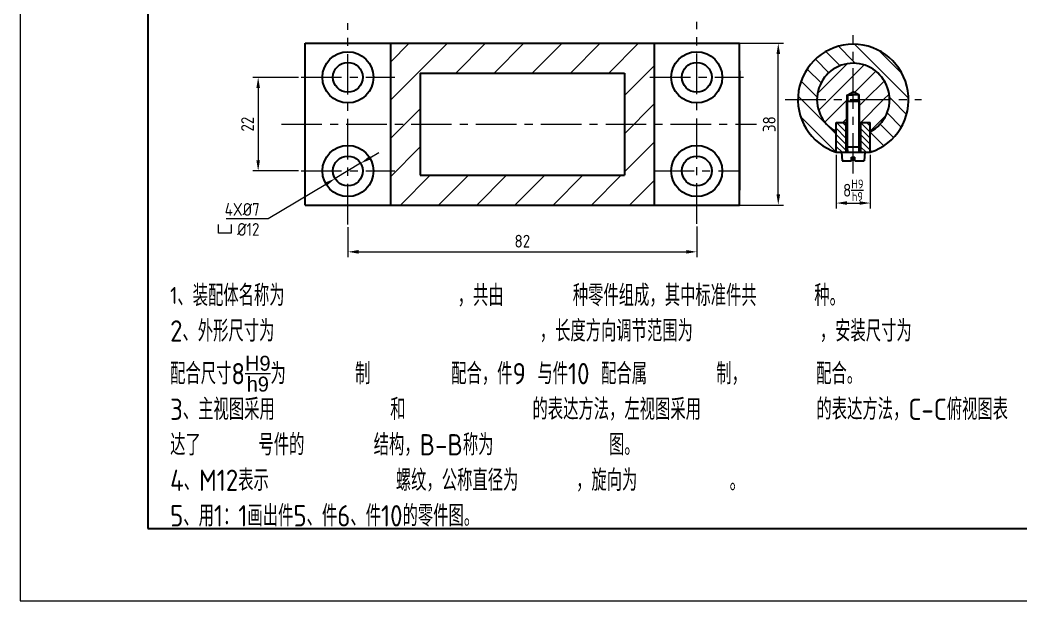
# Model space of a CAD drawing. Header units: millimetres. Extents: x 645 to 2308, y 762 to 2069.
# Drawn here: x 1049.2 to 1284.5, y 775.3 to 911.8 of the extents above; entities that cross this region are included whole.
import ezdxf

# ---------------------------------------------------------------- set-up
doc = ezdxf.new("R2010")
doc.units = ezdxf.units.MM
doc.linetypes.add('CENTER', pattern=[50.8, 31.75, -6.35, 6.35, -6.35])
for name, color, linetype in [('3中心线层', 7, 'CENTER'), ('EbLayer1', 7, 'Continuous'), ('EbLayer4', 7, 'Continuous'), ('EbLayer5', 3, 'Continuous'), ('EbLayer6', 4, 'Continuous'), ('尺寸标注', 250, 'Continuous'), ('细实线', 7, 'Continuous')]:
    doc.layers.add(name, color=color, linetype=linetype)
doc.layers.add('cu', color=250, linetype='Continuous', lineweight=40)
doc.layers.add('粗实线', color=7, linetype='Continuous', lineweight=40)
doc.styles.add('汉字', font='gbenor.shx', dxfattribs={"bigfont": 'gbcbig.shx'})
doc.dimstyles.new('111', dxfattribs={"dimtxt": 3, "dimasz": 2.5, "dimexe": 1.25, "dimexo": 0.625, "dimgap": 1, "dimtad": 1, "dimdsep": 46, "dimtxsty": '汉字', "dimcen": 2.5, "dimadec": 0, "dimazin": 0, "dimtfac": 1, "dimtmove": 0, "dimatfit": 3, "dimfxl": 0, "dimarcsym": 0})
doc.dimstyles.new('111$3', dxfattribs={"dimtxt": 3, "dimasz": 2.5, "dimexe": 1.25, "dimexo": 0.625, "dimtad": 1, "dimtih": 1, "dimtoh": 1, "dimdec": 0, "dimdsep": 46, "dimtxsty": '汉字', "dimcen": 2.5, "dimadec": 0, "dimazin": 0, "dimtfac": 1, "dimtdec": 0, "dimtmove": 0, "dimatfit": 3, "dimfxl": 0, "dimarcsym": 0})
doc.dimstyles.new('ISO-25', dxfattribs={"dimtxt": 3, "dimasz": 2.5, "dimexe": 1.25, "dimexo": 0, "dimtad": 1, "dimdec": 0, "dimdsep": 46, "dimtxsty": '汉字', "dimcen": 2.5, "dimadec": 0, "dimazin": 0, "dimtfac": 1, "dimtdec": 0, "dimtmove": 0, "dimatfit": 3, "dimfxl": 0, "dimarcsym": 0})

# ---------------------------------------------------------------- blocks, each defined once
blk = doc.blocks.new('EB_BLOCK34', base_point=(-8.8, -32.78))
at = {"layer": 'EbLayer6', "color": 0}
for p, q in [((-9.62, -27.99), (-7.39, -30.22)), ((-8.2, -27.99), (-7.39, -28.81)), ((-3.93, -28.02), (-1.66, -30.29)), ((-2.54, -27.99), (-1.66, -28.88)), ((-9.66, -29.36), (-7.39, -31.64)), ((-3.93, -29.43), (-1.66, -31.71)), ((-9.66, -30.78), (-7.39, -33.05)), ((-9.66, -32.19), (-7.39, -34.46)), ((-3.93, -30.85), (-1.66, -33.12)), ((-3.93, -32.26), (-1.66, -34.53)), ((-9.66, -33.61), (-8.27, -34.99)), ((-3.93, -33.68), (-2.62, -34.99))]:
    blk.add_line(p, q, dxfattribs=at)
blk = doc.blocks.new('EB_BLOCK33', base_point=(-14.53, -29.02))
at = {"layer": 'EbLayer6', "color": 0}
for p, q in [((-12.12, -11.34), (-8.78, -14.68)), ((-9.13, -10.09), (-5.66, -13.56)), ((-5.35, -9.63), (7.34, -22.32)), ((0.37, -11.1), (5.86, -16.6)), ((-14.56, -13.15), (-11.4, -16.31)), ((-5.66, -13.56), (-5.11, -14.11)), ((-16.5, -15.45), (-13.24, -18.71)), ((-17.91, -18.28), (-14.17, -22.02)), ((-18.63, -21.8), (-17.81, -22.62)), ((-17.81, -22.62), (-9.66, -30.78)), ((2.86, -22.08), (3.4, -22.62)), ((3.4, -22.62), (6.87, -26.09)), ((2.28, -25.75), (5.62, -29.09)), ((-18.01, -26.66), (-9.7, -34.98)), ((-1.66, -30.29), (1.51, -33.47)), ((0.65, -28.36), (3.82, -31.52)), ((-1.66, -34.53), (-1.32, -34.88))]:
    blk.add_line(p, q, dxfattribs=at)
blk = doc.blocks.new('EB_BLOCK32', base_point=(-4.28, -22.79))
at = {"layer": 'EbLayer6', "color": 0}
for p, q in [((-7.16, -22.78), (-7, -22.62)), ((-7, -22.62), (-6.93, -22.56))]:
    blk.add_line(p, q, dxfattribs=at)
blk = doc.blocks.new('EB_BLOCK31', base_point=(-0.56, -23.85))
at = {"layer": 'EbLayer6', "color": 0}
for p, q in [((-14.07, -21.21), (-7.07, -14.21)), ((-5.66, -17.04), (-3.1, -14.48)), ((-5.36, -20.98), (-0.33, -15.96)), ((-11.24, -22.62), (-5.66, -17.04)), ((-2.76, -22.62), (1.65, -18.22)), ((-13.8, -25.18), (-11.24, -22.62)), ((-12.32, -27.95), (-7.16, -22.78)), ((-4.16, -24.02), (-2.76, -22.62)), ((-3.89, -27.99), (1.48, -22.62)), ((1.48, -22.62), (2.77, -21.33)), ((-8.13, -27.99), (-7.16, -27.02)), ((-1.66, -30.01), (2.03, -26.32)), ((-10.06, -29.93), (-9.66, -29.52))]:
    blk.add_line(p, q, dxfattribs=at)
blk = doc.blocks.new('*D274')
at = {"layer": 'Defpoints', "color": 0, "transparency": 16777216}
for p in [(1115.3, 898.32), (1105.21, 876.32), (1115.3, 876.32)]:
    blk.add_point(p, dxfattribs=at)
at = {"layer": '尺寸标注', "color": 0, "lineweight": -2, "transparency": 16777216}
for p, q in [((1114.67, 898.32), (1103.96, 898.32)), ((1105.21, 895.82), (1105.21, 878.82)), ((1114.67, 876.32), (1103.96, 876.32))]:
    blk.add_line(p, q, dxfattribs=at)
at = {"layer": '尺寸标注', "color": 0, "transparency": 16777216}
for points in [[(1104.8, 895.82), (1105.63, 895.82), (1105.21, 898.32)], [(1104.8, 878.82), (1105.63, 878.82), (1105.21, 876.32)]]:
    blk.add_solid(points, dxfattribs=at)
at = {"layer": '尺寸标注', "color": 0, "transparency": 16777216, "insert": (1102.71, 887.32), "char_height": 3, "attachment_point": 5, "rotation": 90, "style": '汉字'}
blk.add_mtext('22', dxfattribs=at)
blk = doc.blocks.new('_DotSmall')
at = {"color": 0, "linetype": 'ByBlock', "const_width": 0.5}
blk.add_lwpolyline([(-0.0625, 0, 1), (0.0625, 0, 1)], format="xyb", close=True, dxfattribs=at)
blk = doc.blocks.new('*D275')
at = {"layer": 'Defpoints', "color": 0, "transparency": 16777216}
for p in [(1126.3, 863.78), (1208.3, 863.92), (1208.3, 857.33)]:
    blk.add_point(p, dxfattribs=at)
at = {"layer": '尺寸标注', "color": 0, "lineweight": -2, "transparency": 16777216}
for p, q in [((1126.3, 863.16), (1126.3, 856.08)), ((1208.3, 863.29), (1208.3, 856.08)), ((1128.8, 857.33), (1205.8, 857.33))]:
    blk.add_line(p, q, dxfattribs=at)
at = {"layer": '尺寸标注', "color": 0, "transparency": 16777216}
for points in [[(1128.8, 857.75), (1128.8, 856.91), (1126.3, 857.33)], [(1205.8, 857.75), (1205.8, 856.91), (1208.3, 857.33)]]:
    blk.add_solid(points, dxfattribs=at)
at = {"layer": '尺寸标注', "color": 0, "transparency": 16777216, "insert": (1167.3, 859.83), "char_height": 3, "attachment_point": 5, "style": '汉字'}
blk.add_mtext('82', dxfattribs=at)
blk = doc.blocks.new('*D276')
at = {"layer": 'Defpoints', "color": 0, "transparency": 16777216}
for p in [(1129.3, 878.12), (1123.29, 874.53)]:
    blk.add_point(p, dxfattribs=at)
at = {"layer": '尺寸标注', "color": 0, "lineweight": -2, "transparency": 16777216}
for p, q in [((1131.45, 879.4), (1133.6, 880.68)), ((1129.3, 878.12), (1123.29, 874.53)), ((1107.58, 865.16), (1121.14, 873.25)), ((1097.71, 865.16), (1107.58, 865.16))]:
    blk.add_line(p, q, dxfattribs=at)
at = {"layer": '尺寸标注', "color": 0, "transparency": 16777216}
for points in [[(1131.24, 879.76), (1131.66, 879.04), (1129.3, 878.12)], [(1120.93, 873.61), (1121.36, 872.89), (1123.29, 874.53)]]:
    blk.add_solid(points, dxfattribs=at)
at = {"layer": '尺寸标注', "color": 0, "transparency": 16777216, "insert": (1101.46, 867.29), "char_height": 3, "attachment_point": 5, "style": '汉字'}
blk.add_mtext('4X%%c7', dxfattribs=at)
blk = doc.blocks.new('*D277')
at = {"layer": 'Defpoints', "color": 0, "transparency": 16777216}
for p in [(1241.07, 880.72), (1249.07, 880.72), (1249.07, 868.79)]:
    blk.add_point(p, dxfattribs=at)
at = {"layer": '尺寸标注', "color": 0, "lineweight": -2, "transparency": 16777216}
for p, q in [((1241.07, 880.09), (1241.07, 867.54)), ((1249.07, 880.09), (1249.07, 867.54)), ((1243.57, 868.79), (1246.57, 868.79))]:
    blk.add_line(p, q, dxfattribs=at)
at = {"layer": '尺寸标注', "color": 0, "transparency": 16777216}
for points in [[(1243.57, 869.21), (1243.57, 868.38), (1241.07, 868.79)], [(1246.57, 869.21), (1246.57, 868.38), (1249.07, 868.79)]]:
    blk.add_solid(points, dxfattribs=at)
at = {"layer": '尺寸标注', "color": 0, "transparency": 16777216, "insert": (1245.07, 871.8), "char_height": 3, "attachment_point": 5, "style": '汉字'}
blk.add_mtext('\\A1;8{\\H0.7x;\\SH9/h9;}', dxfattribs=at)
blk = doc.blocks.new('*D288')
at = {"layer": 'Defpoints', "color": 0, "transparency": 16777216}
for p in [(1218.3, 906.32), (1227.45, 906.32), (1218.3, 868.32)]:
    blk.add_point(p, dxfattribs=at)
at = {"layer": '细实线', "color": 0, "lineweight": -2, "transparency": 16777216}
for p, q in [((1218.3, 906.32), (1228.7, 906.32)), ((1227.45, 870.82), (1227.45, 903.82)), ((1218.3, 868.32), (1228.7, 868.32))]:
    blk.add_line(p, q, dxfattribs=at)
at = {"layer": '细实线', "color": 0, "transparency": 16777216}
for points in [[(1227.03, 903.82), (1227.87, 903.82), (1227.45, 906.32)], [(1227.03, 870.82), (1227.87, 870.82), (1227.45, 868.32)]]:
    blk.add_solid(points, dxfattribs=at)
at = {"layer": '细实线', "color": 0, "transparency": 16777216, "insert": (1225.32, 887.32), "char_height": 3, "attachment_point": 5, "rotation": 90, "style": '汉字'}
blk.add_mtext('38', dxfattribs=at)

msp = doc.modelspace()

# ---------------------------------------------------------------- hatches: boundary and pattern name
at = {"layer": 'EbLayer6'}
h = msp.add_hatch(dxfattribs=at)
h.set_pattern_fill('ANSI31', scale=2, style=0)
h.set_pattern_definition([(45, (-887.2106, 9.9164), (-4.490128, 4.490128), [])])
h.paths.add_polyline_path([(1198.2969, 868.3236), (1198.2969, 887.3236), (1191.2969, 887.3236), (1191.2969, 875.3236), (1143.2969, 875.3236), (1143.2969, 887.3236), (1136.2969, 887.3236), (1136.2969, 868.3236)])
h.paths.add_polyline_path([(1136.2969, 906.3236), (1136.2969, 887.3236), (1143.2969, 887.3236), (1143.2969, 899.3236), (1191.2969, 899.3236), (1191.2969, 887.3236), (1198.2969, 887.3236), (1198.2969, 906.3236)])

# ---------------------------------------------------------------- linework, layer by layer
at = {"layer": '3中心线层', "color": 7, "ltscale": 0.3}
for p, q in [((1126.2969, 863.7833), (1126.2969, 911.0765)), ((1208.2969, 863.9169), (1208.2969, 911.3437)), ((1245.072, 875.7196), (1245.072, 908.2019)), ((1115.2969, 898.3236), (1137.2969, 898.3236)), ((1197.2969, 898.3236), (1219.2969, 898.3236)), ((1229.072, 893.0889), (1261.072, 893.0889)), ((1110.6823, 887.3236), (1222.2969, 887.3236)), ((1115.2969, 876.3236), (1137.2969, 876.3236)), ((1198.1215, 876.3236), (1218.2969, 876.3236))]:
    msp.add_line(p, q, dxfattribs=at)
at = {"layer": 'cu', "color": 7}
for p, q in [((1116.2969, 868.3236), (1116.2969, 906.3236)), ((1116.2969, 906.3236), (1218.2969, 906.3236)), ((1136.2969, 906.3236), (1136.2969, 868.3236)), ((1198.2969, 906.3236), (1198.2969, 868.3236)), ((1218.2969, 868.3236), (1218.2969, 906.3236)), ((1143.2969, 899.3236), (1143.2969, 875.3236)), ((1143.2969, 899.3236), (1191.2969, 899.3236)), ((1191.2969, 899.3236), (1191.2969, 875.3236)), ((1243.797, 894.1727), (1245.072, 894.9088)), ((1243.797, 894.1727), (1245.072, 894.1727)), ((1243.797, 892.7196), (1243.797, 894.1727)), ((1246.347, 894.1727), (1245.072, 894.9088)), ((1246.347, 894.1727), (1245.072, 894.1727)), ((1246.347, 892.7196), (1246.347, 894.1727)), ((1243.572, 892.7196), (1246.572, 892.7196)), ((1243.572, 881.9696), (1243.572, 892.7196)), ((1246.572, 881.9696), (1246.572, 892.7196)), ((1241.072, 880.7196), (1241.072, 887.7196)), ((1241.072, 887.7196), (1243.572, 887.7196)), ((1243.345, 887.7196), (1243.345, 880.7196)), ((1246.572, 887.7196), (1249.072, 887.7196)), ((1246.7989, 887.7196), (1246.7989, 880.7196)), ((1249.072, 880.7196), (1249.072, 887.7196)), ((1241.072, 880.7196), (1249.072, 880.7196)), ((1242.322, 880.7196), (1247.822, 880.7196)), ((1242.322, 880.7196), (1242.4969, 878.7196)), ((1243.572, 881.9696), (1246.572, 881.9696)), ((1243.572, 881.9696), (1243.797, 880.7196)), ((1243.797, 880.7196), (1246.347, 880.7196)), ((1246.572, 881.9696), (1246.347, 880.7196)), ((1247.822, 880.7196), (1247.647, 878.7196)), ((1242.4969, 878.7196), (1244.672, 878.7196)), ((1244.672, 879.5696), (1245.472, 879.5696)), ((1244.672, 878.7196), (1244.672, 879.5696)), ((1245.472, 878.7196), (1245.472, 879.5696)), ((1245.472, 878.7196), (1247.647, 878.7196)), ((1143.2969, 875.3236), (1191.2969, 875.3236)), ((1116.2969, 868.3236), (1218.2969, 868.3236))]:
    msp.add_line(p, q, dxfattribs=at)
for centre, radius in [((1126.2969, 898.3236), 6), ((1208.2969, 898.3236), 6), ((1126.2969, 898.3236), 3.5), ((1208.2969, 898.3236), 3.5), ((1126.2969, 876.3236), 6), ((1208.2969, 876.3236), 6), ((1126.2969, 876.3236), 3.5), ((1208.2969, 876.3236), 3.5)]:
    msp.add_circle(centre, radius, dxfattribs=at)
for radius, start, end in [(13, 287.920213, 252.079787), (8.531, 297.96139, 242.03861)]:
    msp.add_arc((1245.072, 893.0889), radius, start, end, dxfattribs=at)
at = {"layer": 'EbLayer1', "color": 7}
for p, q in [((1218.3803, 899.816), (1218.3803, 892.816)), ((1246.347, 894.1727), (1245.072, 894.1727)), ((1218.3803, 892.816), (1218.3803, 885.816)), ((1218.3803, 885.816), (1218.3803, 878.816)), ((1247.822, 880.7196), (1242.322, 880.7196)), ((1218.3803, 878.816), (1218.3803, 871.816))]:
    msp.add_line(p, q, dxfattribs=at)
at = {"layer": 'EbLayer4', "color": 7}
for p, q in [((1243.572, 894.1727), (1243.797, 894.1727)), ((1243.572, 892.7196), (1243.572, 894.1727)), ((1246.572, 894.1727), (1246.347, 894.1727)), ((1246.572, 892.7196), (1246.572, 894.1727)), ((1095.8649, 861.7107), (1095.8649, 863.7484)), ((1098.9011, 863.7484), (1098.9011, 861.7107)), ((1098.9011, 861.7107), (1095.8649, 861.7107))]:
    msp.add_line(p, q, dxfattribs=at)
at = {"layer": 'EbLayer4'}
for p, q in [((1243.797, 880.7196), (1243.797, 892.7196)), ((1246.347, 880.7196), (1246.347, 892.7196))]:
    msp.add_line(p, q, dxfattribs=at)
at = {"layer": '粗实线', "color": 7}
for p, q in [((1079.2454, 1020.3145), (1079.2454, 792.3145)), ((1079.2454, 792.3145), (1404.2454, 792.3145))]:
    msp.add_line(p, q, dxfattribs=at)
at = {"layer": '细实线', "color": 7}
for p, q in [((1049.2454, 1040.3145), (1049.2454, 775.3145)), ((1049.2454, 775.3145), (1421.2454, 775.3145))]:
    msp.add_line(p, q, dxfattribs=at)

# ---------------------------------------------------------------- block references
at = {"layer": 'EbLayer6', "color": 7}
for name, p in [('EB_BLOCK33', (1236.2036, 886.6969)), ('EB_BLOCK31', (1250.1732, 891.8583)), ('EB_BLOCK32', (1246.4513, 892.9249)), ('EB_BLOCK34', (1241.9319, 882.9283))]:
    msp.add_blockref(name, p, dxfattribs=at)

# ---------------------------------------------------------------- texts
at = {"layer": 'EbLayer5', "color": 7, "insert": (1084.5197, 856.2491), "char_height": 4, "attachment_point": 1, "style": '汉字'}
msp.add_mtext('\\A1;\\P1{\\H1.25x;、装配体名称为\\L               \\l，共由\\L      \\l种零件组成，其中标准件共\\L     \\l种。\\P2、外形尺寸为\\L                       \\l，长度方向调节范围为\\L           \\l，安装尺寸为\\L             \\l，\\P配合尺寸8\\fSystem|b0|i0|c0|p33;\\H0.7x;\\SH9/h9;\\Fgbenor,gbcbig|c134;\\H1.429x;为\\L      \\l制\\L       \\l配合，件9 与件10 配合属\\L      \\l制，\\L      \\l配合。\\P3、主视图采用\\L          \\l和\\L           \\l的表达方法，左视图采用\\L          \\l的表达方法，C-C俯视图表\\P达了\\L     \\l号件的\\L      \\l结构，B-B称为\\L          \\l图。\\P4、M12表示\\L           \\l螺纹，公称直径为\\L     \\l，旋向为\\L        \\l。\\P5、用1：1画出件5、件6、件10的零件图。}', dxfattribs=at)
at = {"layer": '尺寸标注', "ltscale": 0.4, "style": '汉字'}
msp.add_text('%%C12', height=3, dxfattribs=at).set_placement((1100.2737, 861.0981))

# ---------------------------------------------------------------- dimensions: what is measured, and where the dimension line sits
at = {"layer": '尺寸标注', "ltscale": 0.4}
dim = msp.add_linear_dim(base=(1105.2138, 876.3236), p1=(1115.2969, 898.3236), p2=(1115.2969, 876.3236), angle=90, dimstyle='111', override={"dimldrblk": 'DotSmall'}, dxfattribs=at)
dim.commit()
dim.dimension.update_dxf_attribs({"geometry": '*D274', "text_midpoint": (1102.7138, 887.3236)})
dim = msp.add_diameter_dim_2p(p1=(1129.3027, 878.1167), p2=(1123.2911, 874.5305), text='4X%%c7', dimstyle='111$3', override={"dimldrblk": 'DotSmall'}, dxfattribs=at)
dim.commit()
dim.dimension.update_dxf_attribs({"geometry": '*D276', "text_midpoint": (1101.4585, 865.1601), "dimtype": 163})
dim = msp.add_linear_dim(base=(1249.072, 868.792), p1=(1241.072, 880.7196), p2=(1249.072, 880.7196), text='\\A1;<>{\\H0.7x;\\SH9/h9;}', dimstyle='111', dxfattribs=at)
dim.commit()
dim.dimension.update_dxf_attribs({"geometry": '*D277', "text_midpoint": (1245.072, 871.8029)})
dim = msp.add_linear_dim(base=(1208.2969, 857.329), p1=(1126.2969, 863.7833), p2=(1208.2969, 863.9169), dimstyle='111', override={"dimldrblk": 'DotSmall'}, dxfattribs=at)
dim.commit()
dim.dimension.update_dxf_attribs({"geometry": '*D275', "text_midpoint": (1167.2969, 859.829)})
at = {"layer": '细实线'}
dim = msp.add_linear_dim(base=(1227.4492, 906.3236), p1=(1218.2969, 868.3236), p2=(1218.2969, 906.3236), angle=90, dimstyle='ISO-25', dxfattribs=at)
dim.commit()
dim.dimension.update_dxf_attribs({"geometry": '*D288', "text_midpoint": (1225.3242, 887.3236)})

doc.saveas('drawing.dxf')
